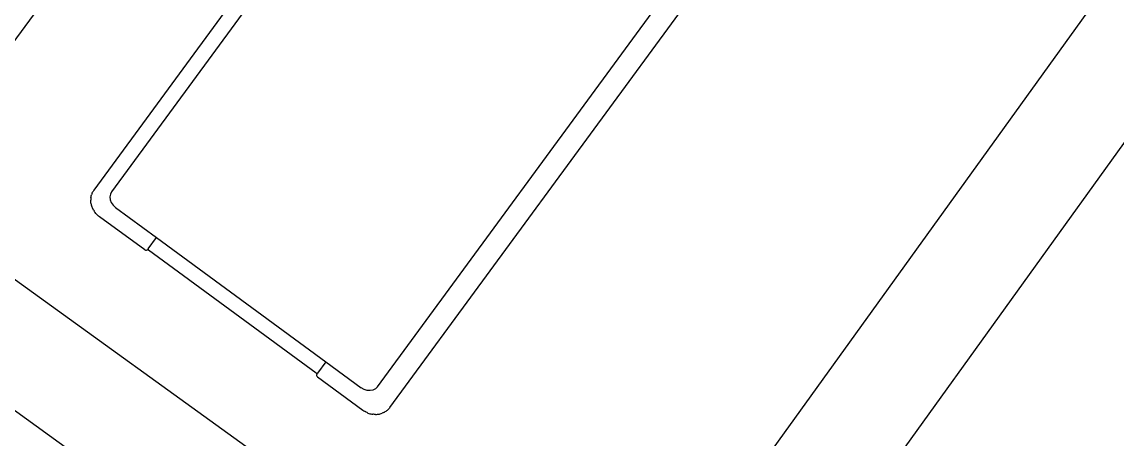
# Model space of a CAD drawing. Header units: metres. Extents: x 141303 to 146299, y 125960 to 127091.
# Drawn here: x 144688.399 to 144690.461, y 126054.914 to 126055.699 of the extents above; entities that cross this region are included whole.
import ezdxf

# ---------------------------------------------------------------- set-up
doc = ezdxf.new("R2010")
doc.units = ezdxf.units.M
doc.header["$MEASUREMENT"] = 0
doc.layers.add('Edges', color=7, linetype='Continuous')
doc.layers.add('FURNITURE', color=6, linetype='Continuous')
doc.layers.add('NVMI_WALL', color=7, linetype='Continuous', lineweight=30)

# ---------------------------------------------------------------- blocks, each defined once
blk = doc.blocks.new('X-ray Table pl')
at = {"layer": 'Edges'}
for p, q in [((814.1, 978.3), (1529.5, 978.3)), ((695.8, 669.8), (697.3, 670.9)), ((698.8, 671.9), (697.3, 670.9)), ((700.3, 672.9), (698.8, 671.9)), ((701.9, 673.8), (700.3, 672.9)), ((701.9, 673.8), (703.5, 674.6)), ((703.5, 674.6), (705.2, 675.3)), ((705.2, 675.3), (706.9, 675.9)), ((708.6, 676.4), (706.9, 675.9)), ((710.3, 676.8), (708.6, 676.4)), ((710.3, 676.8), (712.1, 677.2)), ((712.1, 677.2), (713.9, 677.4)), ((715.6, 677.5), (713.9, 677.4)), ((717.4, 677.6), (715.6, 677.5)), ((717.4, 677.6), (1529.5, 677.6)), ((682.3, 647.5), (682.7, 649.4)), ((682.7, 649.4), (683.3, 651.2)), ((683.9, 653), (683.3, 651.2)), ((684.7, 654.8), (683.9, 653)), ((684.7, 654.8), (685.5, 656.6)), ((685.5, 656.6), (686.3, 658.3)), ((687.3, 659.9), (686.3, 658.3)), ((688.3, 661.5), (687.3, 659.9)), ((689.4, 663), (688.3, 661.5)), ((690.6, 664.5), (689.4, 663)), ((691.8, 665.9), (690.6, 664.5)), ((691.8, 665.9), (693.1, 667.3)), ((693.1, 667.3), (694.4, 668.6)), ((694.4, 668.6), (695.8, 669.8)), ((681.4, 641.7), (681.2, 639.8)), ((681.2, 637.8), (681.2, 639.8)), ((681.2, 526.9), (681.2, 637.8)), ((681.6, 643.6), (681.4, 641.7)), ((681.9, 645.6), (681.6, 643.6)), ((682.3, 647.5), (681.9, 645.6)), ((715.5, 629.5), (714.8, 623.2)), ((717.5, 635.4), (715.5, 629.5)), ((720.8, 640.4), (717.5, 635.4)), ((725, 644.3), (720.8, 640.4)), ((730, 646.7), (725, 644.3)), ((735.3, 647.5), (730, 646.7)), ((1536.6, 647.5), (735.3, 647.5)), ((714.8, 623.2), (714.8, 522.4)), ((681.3, 525.8), (681.2, 526.9)), ((681.7, 524.7), (681.3, 525.8)), ((682.4, 523.8), (681.7, 524.7)), ((683.2, 523.1), (682.4, 523.8)), ((684.2, 522.6), (683.2, 523.1)), ((685.3, 522.4), (684.2, 522.6)), ((687.3, 522.4), (685.3, 522.4)), ((685.6, 521.3), (685.3, 520.8)), ((685.3, 520.8), (685.3, 520.2)), ((685.3, 110), (685.3, 520.2)), ((685.9, 521.8), (685.6, 521.3)), ((686.3, 522.1), (685.9, 521.8)), ((686.8, 522.4), (686.3, 522.1)), ((687.3, 522.4), (686.8, 522.4)), ((687.3, 522.4), (714.8, 522.4)), ((714.8, 522.4), (714.8, 107.7)), ((685.3, 110), (685.3, 109.4)), ((685.6, 108.8), (685.3, 109.4)), ((685.6, 108.8), (685.9, 108.4)), ((685.9, 108.4), (686.3, 108)), ((681.3, 104.4), (681.2, 103.2)), ((681.2, 103.2), (681.2, -7.6)), ((681.7, 105.5), (681.3, 104.4)), ((682.4, 106.4), (681.7, 105.5)), ((683.2, 107.1), (682.4, 106.4)), ((684.2, 107.6), (683.2, 107.1)), ((685.3, 107.7), (684.2, 107.6)), ((687.3, 107.7), (685.3, 107.7)), ((686.3, 108), (686.8, 107.8)), ((686.8, 107.8), (687.3, 107.7)), ((714.8, 107.7), (687.3, 107.7)), ((714.8, 107.7), (714.8, 20.8)), ((715.5, 14.5), (714.8, 20.8)), ((717.5, 8.6), (715.5, 14.5)), ((720.8, 3.6), (717.5, 8.6)), ((725, -0.3), (720.8, 3.6)), ((681.2, -7.6), (681.2, -9.6)), ((681.2, -9.6), (681.4, -11.5)), ((681.6, -13.5), (681.4, -11.5)), ((681.9, -15.4), (681.6, -13.5)), ((682.3, -17.3), (681.9, -15.4)), ((682.3, -17.3), (682.7, -19.2)), ((682.7, -19.2), (683.3, -21)), ((683.3, -21), (683.9, -22.9)), ((730, -2.7), (725, -0.3)), ((735.3, -3.5), (730, -2.7)), ((735.3, -3.5), (2618.9, -3.5)), ((683.9, -22.9), (684.7, -24.6)), ((684.7, -24.6), (685.5, -26.4)), ((685.5, -26.4), (686.3, -28.1)), ((687.3, -29.7), (686.3, -28.1)), ((688.3, -31.3), (687.3, -29.7)), ((689.4, -32.9), (688.3, -31.3)), ((689.4, -32.9), (690.6, -34.4)), ((690.6, -34.4), (691.8, -35.8)), ((691.8, -35.8), (693.1, -37.1)), ((693.1, -37.1), (694.4, -38.4)), ((694.4, -38.4), (695.8, -39.6)), ((695.8, -39.6), (697.3, -40.7)), ((697.3, -40.7), (698.8, -41.8)), ((700.3, -42.7), (698.8, -41.8)), ((701.9, -43.6), (700.3, -42.7)), ((701.9, -43.6), (703.5, -44.4)), ((703.5, -44.4), (705.2, -45.1)), ((705.2, -45.1), (706.9, -45.7)), ((706.9, -45.7), (708.6, -46.2)), ((708.6, -46.2), (710.3, -46.7)), ((710.3, -46.7), (712.1, -47)), ((712.1, -47), (713.9, -47.2)), ((715.6, -47.4), (713.9, -47.2)), ((717.4, -47.4), (715.6, -47.4)), ((717.4, -47.4), (2644.9, -47.4))]:
    blk.add_line(p, q, dxfattribs=at)

msp = doc.modelspace()

# ---------------------------------------------------------------- linework, layer by layer
at = {"layer": 'NVMI_WALL'}
for p, q in [((144684.72667, 126047.49693), (144701.68516, 126071.02502)), ((144689.47607, 126054.42825), (144693.5691, 126060.1069)), ((144689.47607, 126054.42825), (144693.5691, 126060.1069)), ((144689.47607, 126054.42825), (144693.5691, 126060.1069)), ((144689.47607, 126054.42825), (144685.41989, 126057.35185)), ((144689.35912, 126054.26601), (144685.30295, 126057.1896))]:
    msp.add_line(p, q, dxfattribs=at)

# ---------------------------------------------------------------- block references
at = {"layer": 'FURNITURE', "xscale": 0.000953198610244418, "yscale": 0.000953198610244418, "zscale": 0.000953198610244418, "rotation": 53.71713307338759}
msp.add_blockref('X-ray Table pl', (144688.65112, 126054.44934), dxfattribs=at)

doc.saveas('drawing.dxf')
